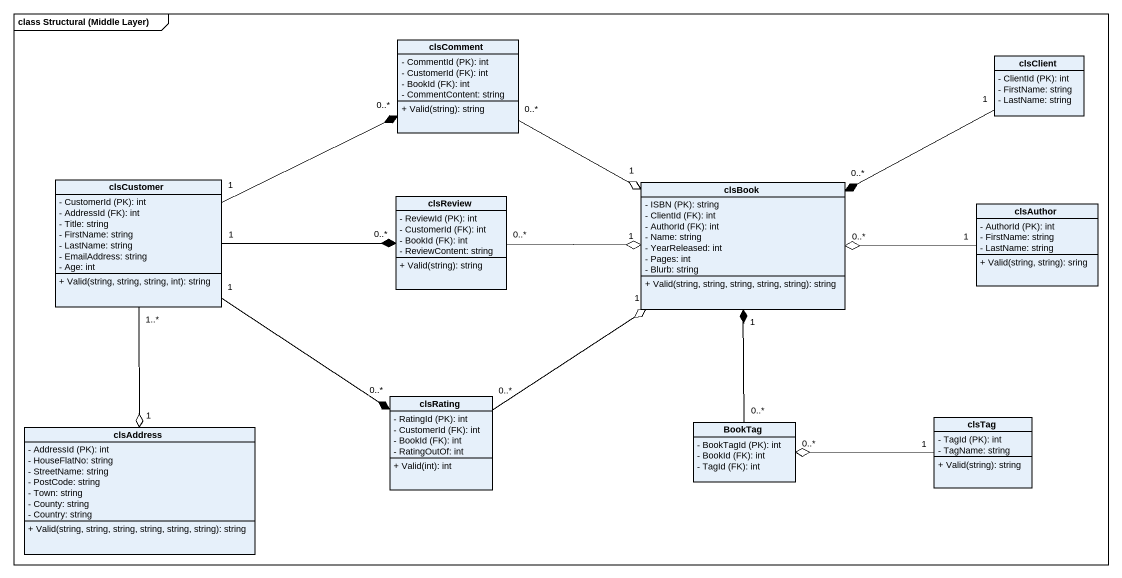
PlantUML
@startuml
mainframe class Structural (Middle Layer)
hide circle
hide empty members
skinparam classAttributeIconSize 0
class clsComment {
  {field} - CommentId (PK): int
  {field} - CustomerId (FK): int
  {field} - BookId (FK): int
  - CommentContent: string
  + Valid(string): string
}
class clsClient {
  {field} - ClientId (PK): int
  - FirstName: string
  - LastName: string
}
class clsCustomer {
  {field} - CustomerId (PK): int
  {field} - AddressId (FK): int
  - Title: string
  - FirstName: string
  - LastName: string
  - EmailAddress: string
  - Age: int
  + Valid(string, string, string, int): string
}
class clsReview {
  {field} - ReviewId (PK): int
  {field} - CustomerId (FK): int
  {field} - BookId (FK): int
  - ReviewContent: string
  + Valid(string): string
}
class clsBook {
  {field} - ISBN (PK): string
  {field} - ClientId (FK): int
  {field} - AuthorId (FK): int
  - Name: string
  - YearReleased: int
  - Pages: int
  - Blurb: string
  + Valid(string, string, string, string, string): string
}
class clsAuthor {
  {field} - AuthorId (PK): int
  - FirstName: string
  - LastName: string
  + Valid(string, string): sring
}
class clsAddress {
  {field} - AddressId (PK): int
  - HouseFlatNo: string
  - StreetName: string
  - PostCode: string
  - Town: string
  - County: string
  - Country: string
  + Valid(string, string, string, string, string, string): string
}
class clsRating {
  {field} - RatingId (PK): int
  {field} - CustomerId (FK): int
  {field} - BookId (FK): int
  - RatingOutOf: int
  + Valid(int): int
}
class BookTag {
  {field} - BookTagId (PK): int
  {field} - BookId (FK): int
  {field} - TagId (FK): int
}
class clsTag {
  {field} - TagId (PK): int
  - TagName: string
  + Valid(string): string
}
clsComment "0..*" -right-o "1" clsBook
clsClient "1" -left-* "0..*" clsBook
clsCustomer "1" -right-* "0..*" clsComment
clsCustomer "1" -right-* "0..*" clsReview
clsCustomer "1..*" --o "1" clsAddress
clsCustomer "1" --* "0..*" clsRating
clsReview "0..*" -right-o "1" clsBook
clsAuthor "1" -left-o "0..*" clsBook
clsRating "0..*" -up-o "1" clsBook
BookTag "0..*" -up-* "1" clsBook
clsTag "1" -left-o "0..*" BookTag
@enduml
